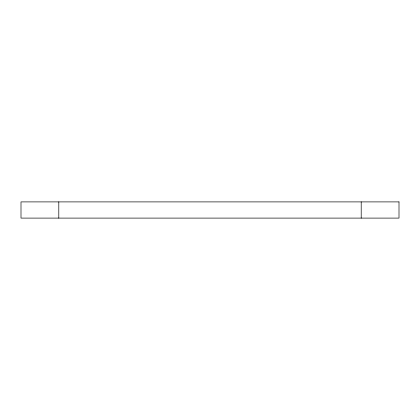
<?xml version="1.0" encoding="UTF-8"?>
<svg xmlns="http://www.w3.org/2000/svg" width="420" height="420" viewBox="0 0 420 420"><rect width="100%" height="100%" fill="white"/><g stroke="black" fill="none" stroke-linecap="round" stroke-linejoin="round"><path stroke-width="0.63" d="M361.2 201.899L361.2 218.101M58.8 201.899L58.8 218.101M399 201.899L21 201.899L21 218.101L399 218.101L399 201.899"/></g></svg>
